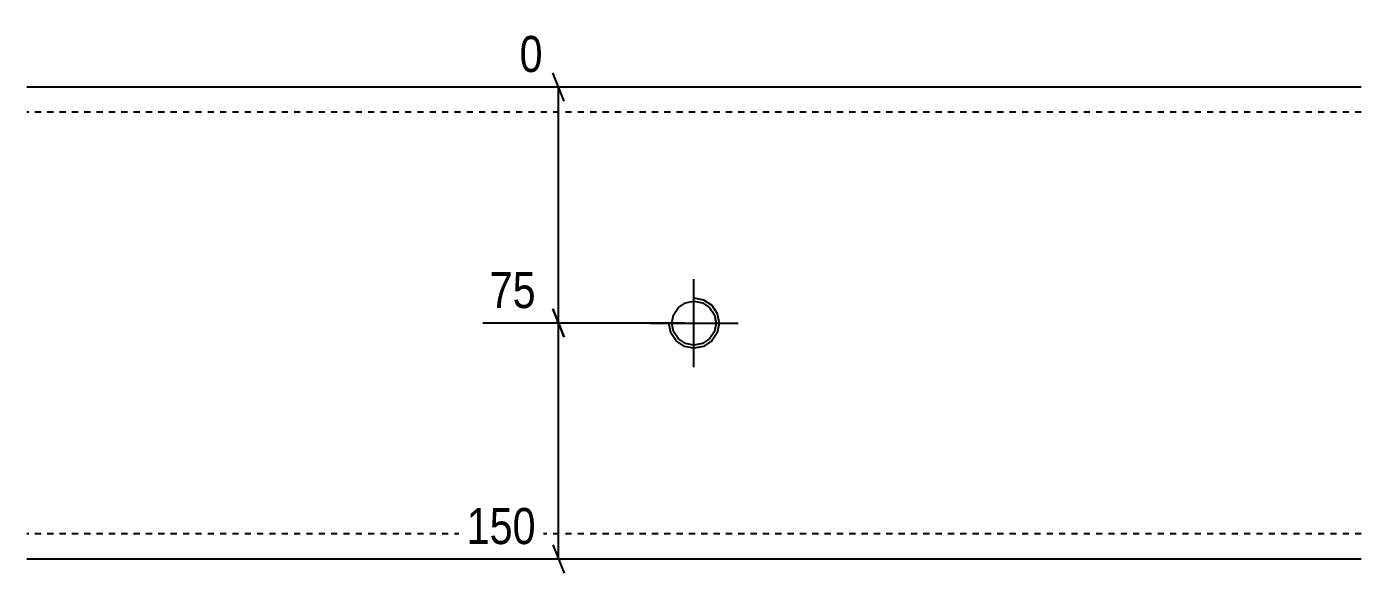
# Model space of a CAD drawing. Header units: millimetres. Extents: x 9 to 20439, y 9 to 246.
# Drawn here: x 2727 to 3151, y 9 to 182.7 of the extents above; entities that cross this region are included whole.
import ezdxf

# ---------------------------------------------------------------- set-up
doc = ezdxf.new("R2010")
doc.units = ezdxf.units.MM
doc.linetypes.add('DXK_LINE_DOT2', pattern=[3.9198, 1.9599, -1.9599])
doc.layers.add('MÅLSÆTNING', color=7, linetype='Continuous')
doc.layers.add('STÅL', color=7, linetype='Continuous')
doc.styles.add('Arial Narrow', font='ARIALN.TTF', dxfattribs={"height": 0.2})

msp = doc.modelspace()

# ---------------------------------------------------------------- linework, layer by layer
at = {"layer": 'MÅLSÆTNING', "color": 7, "linetype": 'Continuous'}
for p, q in [((2897.8, 159), (2894.2, 168)), ((2936, 163.5), (2883.59, 163.5)), ((2896, 88.5), (2896, 163.5)), ((2897.8, 84), (2894.2, 93)), ((2894.2, 93), (2897.8, 84)), ((2936, 88.5), (2871.9, 88.5)), ((2936, 88.5), (2871.9, 88.5)), ((2896, 13.5), (2896, 88.5)), ((2894.2, 18), (2897.8, 9)), ((2936, 13.5), (2864.59, 13.5))]:
    msp.add_line(p, q, dxfattribs=at)
at = {"layer": 'STÅL', "color": 2, "linetype": 'Continuous'}
for p, q in [((3151, 163.5), (2727, 163.5)), ((3151, 13.5), (2727, 13.5))]:
    msp.add_line(p, q, dxfattribs=at)
at = {"layer": 'STÅL', "color": 7, "linetype": 'DXK_LINE_DOT2'}
for p, q in [((3151, 155.5), (2727, 155.5)), ((3151, 21.5), (2727, 21.5))]:
    msp.add_line(p, q, dxfattribs=at)
at = {"layer": 'STÅL', "color": 3, "linetype": 'Continuous'}
for p, q in [((2939, 74.5), (2939, 102.5)), ((2932.53, 91.18), (2934.05, 93.45)), ((2934.05, 93.45), (2936.32, 94.97)), ((2936.32, 94.97), (2939, 95.5)), ((2939, 96.5), (2939, 96.5)), ((2939, 96.5), (2942.06, 95.89)), ((2939, 95.5), (2939, 95.5)), ((2939, 95.5), (2941.68, 94.97)), ((2941.68, 94.97), (2943.95, 93.45)), ((2942.06, 95.89), (2944.66, 94.16)), ((2943.95, 93.45), (2945.47, 91.18)), ((2944.66, 94.16), (2946.39, 91.56)), ((2932, 88.5), (2932.53, 91.18)), ((2945.47, 91.18), (2946, 88.5)), ((2946.39, 91.56), (2947, 88.5)), ((2925, 88.5), (2953, 88.5)), ((2931.61, 85.44), (2931, 88.5)), ((2931, 88.5), (2931, 88.5)), ((2933.34, 82.84), (2931.61, 85.44)), ((2932.53, 85.82), (2932, 88.5)), ((2932, 88.5), (2932, 88.5)), ((2934.05, 83.55), (2932.53, 85.82)), ((2945.47, 85.82), (2943.95, 83.55)), ((2946.39, 85.44), (2944.66, 82.84)), ((2946, 88.5), (2945.47, 85.82)), ((2946, 88.5), (2946, 88.5)), ((2947, 88.5), (2946.39, 85.44)), ((2947, 88.5), (2947, 88.5)), ((2935.94, 81.11), (2933.34, 82.84)), ((2936.32, 82.03), (2934.05, 83.55)), ((2939, 80.5), (2935.94, 81.11)), ((2939, 81.5), (2936.32, 82.03)), ((2941.68, 82.03), (2939, 81.5)), ((2939, 81.5), (2939, 81.5)), ((2942.06, 81.11), (2939, 80.5)), ((2943.95, 83.55), (2941.68, 82.03)), ((2944.66, 82.84), (2942.06, 81.11)), ((2939, 80.5), (2939, 80.5))]:
    msp.add_line(p, q, dxfattribs=at)

# ---------------------------------------------------------------- wipeouts: each hides what was drawn before it
at = {"color": 0, "linetype": 'Continuous'}
msp.add_wipeout([(2891.11, 90.9), (2891.11, 107.7), (2871.69, 107.7), (2871.69, 90.9)], dxfattribs=at).dxf.layer = 'MÅLSÆTNING'

# ---------------------------------------------------------------- next in the draw order: texts
at = {"layer": 'MÅLSÆTNING', "color": 3, "linetype": 'Continuous', "style": 'Arial Narrow'}
msp.add_text('75', height=11.453, dxfattribs=at).set_placement((2874.09, 93.3))

# ---------------------------------------------------------------- next in the draw order: wipeouts: each hides what was drawn before it
at = {"color": 0, "linetype": 'Continuous'}
for points in [[(2893.3, 165.9), (2893.3, 182.7), (2881.19, 182.7), (2881.19, 165.9)], [(2891.11, 15.9), (2891.11, 32.7), (2864.38, 32.7), (2864.38, 15.9)]]:
    msp.add_wipeout(points, dxfattribs=at).dxf.layer = 'MÅLSÆTNING'

# ---------------------------------------------------------------- next in the draw order: texts
at = {"layer": 'MÅLSÆTNING', "color": 3, "linetype": 'Continuous', "style": 'Arial Narrow'}
for s, height, p in [('0', 11.45, (2883.59, 168.3)), ('150', 11.453, (2866.78, 18.3))]:
    msp.add_text(s, height=height, dxfattribs=at).set_placement(p)

doc.saveas('drawing.dxf')
